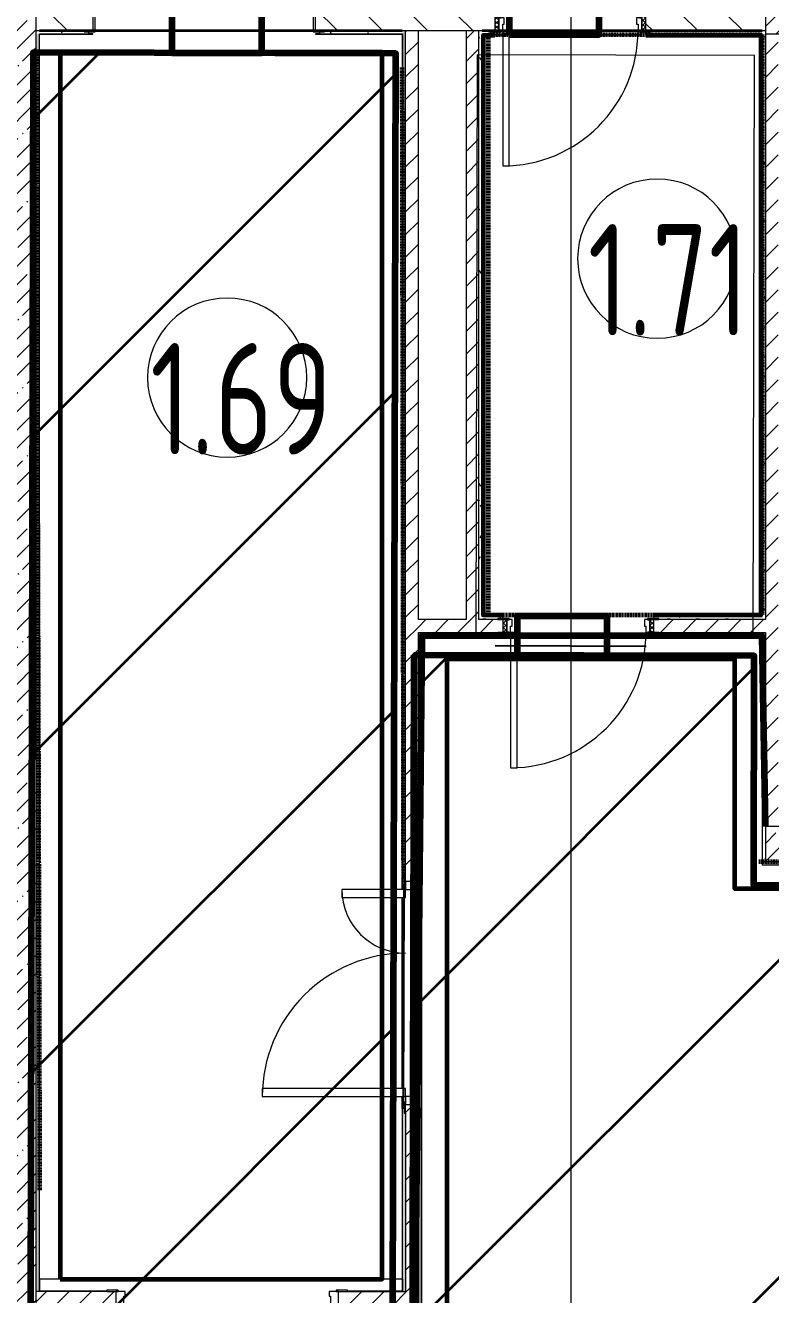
# Model space of a CAD drawing. Header units: millimetres. Extents: x -249154 to 415037, y -45458 to 354837.
# Drawn here: x 107346 to 112028, y 2324 to 10297 of the extents above; entities that cross this region are included whole.
import ezdxf

# ---------------------------------------------------------------- set-up
doc = ezdxf.new("R2010")
doc.units = ezdxf.units.MM
doc.linetypes.add('200_ШТРИХ__ш1_п0_6_', pattern=[320, 200, -120])
doc.linetypes.add('Штрих короткий', pattern=[600, 300, -300])
for name, color, linetype, lineweight in [('0) НЗ Ремонт штукатурка', 6, 'Continuous', 60), ('2)1 штукатурка', 4, 'Continuous', 35), ('3)1 шпаклевка', 4, 'Continuous', 35), ('3.4) Ремонт базовой шпаклевки', 6, 'Continuous', 60), ('3.4) Шп. баз 4 в 525 поз 4838м2', 160, 'Continuous', 140), ('3.4) Шп. фин 4 в 529 поз 11227м2', 6, 'Continuous', 140), ('4) демонтаж НЗ №2', 1, 'Continuous', 35), ('4.1) Дм уборка мусора НЗ 2', 20, 'Continuous', 35), ('4.4) РВР ремонт Штукатурки', 160, 'зигзаг', 35), ('501 заделка отвертсии ком', 5, 'Continuous', 158), ('545 штукатурка цементом', 6, 'Continuous', 60), ('549 штукатурка гипсом', 40, 'Continuous', 60), ('666 покраска FK1', 211, 'Continuous', 60), ('A-AREA-BNDY', 7, 'Continuous', 5), ('A-AREA-IDEN', 7, 'Continuous', 9), ('A-DOOR-2', 7, 'Continuous', 5), ('A-DOOR-FRAM-2', 7, 'Continuous', 5), ('A-FLOR', 7, 'Continuous', 9), ('A-WALL', 7, 'Continuous', 5), ('I-WALL', 7, 'Continuous', 5), ('Оси', 7, 'Continuous', 9)]:
    doc.layers.add(name, color=color, linetype=linetype, lineweight=lineweight)
for name, color, linetype, lineweight, true_color in [('1) FK10', 7, 'Continuous', 50, 0x11d2ff), ('A-DOOR-1', 7, 'Continuous', 5, 0xc0c0c0), ('A-DOOR-FRAM-1', 7, 'Continuous', 5, 0xc0c0c0), ('A-WALL-1', 9, 'Continuous', 5, 0x808080), ('A-WALL-FNSH-1', 9, 'Continuous', 5, 0x808080)]:
    doc.layers.add(name, color=color, linetype=linetype, lineweight=lineweight, true_color=true_color)
doc.styles.add('СПДС', font='ГОСТ тип А.ttf', dxfattribs={"width": 0.9})
doc.linetypes.add('зигзаг', pattern='A,0.00254,-5.08,[131,ltypeshp.shx,S=5.08,R=0,X=-5.08,Y=0],-10.16,[131,ltypeshp.shx,S=5.08,R=180,X=5.08,Y=0],-5.08', length=20.32254)
pattern_1 = [(45, (64.7, -136.06), (-70.71068, 70.71068), [])]
pattern_2 = [(45, (64.7, -136.06), (-114.04925, 114.04925), []), (45, (178.75, -136.06), (-114.04925, 114.04925), [201.612, -40.322, 6.706, -33.617])]
pattern_3 = [(0, (64.7, -136.06), (243.84, 60.96), [20.117, -162.763, 20.117, -162.763, -975.36]), (0, (64.7, -136.06), (243.84, 60.96), [-365.76, 20.117, -345.643, 20.117, -162.763, -426.72]), (0, (64.7, -136.06), (243.84, 60.96), [-914.4, 20.117, -101.803, 20.117, -284.683]), (120, (156.14, -105.58), (-174.71291, 180.691634), [20.117, -162.763, 20.117, -162.763, -975.36]), (120, (156.14, -105.58), (-174.71291, 180.691634), [-365.76, 20.117, -345.643, 20.117, -162.763, -426.72]), (120, (156.14, -105.58), (-174.71291, 180.691634), [-914.4, 20.117, -101.803, 20.117, -284.683]), (240, (186.62, 16.34), (-69.12709, -241.651634), [20.117, -162.763, 20.117, -162.763, -975.36]), (240, (186.62, 16.34), (-69.12709, -241.651634), [-365.76, 20.117, -345.643, 20.117, -162.763, -426.72]), (240, (186.62, 16.34), (-69.12709, -241.651634), [-914.4, 20.117, -101.803, 20.117, -284.683])]

# ---------------------------------------------------------------- blocks, each defined once
blk = doc.blocks.new('110_Дверь_СКБ_1Ст_Внутренняя1 - Д-8 950x2100h_охрана-V22-Объем проектирования 1 этажа')
at = {"layer": 'A-DOOR-2'}
h = blk.add_hatch(dxfattribs=at)
h.set_pattern_fill('FP_33', color=256, style=0, pattern_type=2)
h.set_pattern_definition([(135, (1826.41, 164.685), (-14.14214, -14.14214), []), (225, (1826.41, 164.685), (14.14214, -14.14214), [])])
h.paths.add_polyline_path([(487.5, 100), (462.5, 100), (462.5, -100), (487.5, -100), (487.5, 13.7)])
at = {"layer": 'A-DOOR-FRAM-2'}
h = blk.add_hatch(dxfattribs=at)
h.set_pattern_fill('FP_34', color=256, style=0, pattern_type=2)
h.set_pattern_definition([(45, (-296.384, 164.685), (-14.1421, 14.1421), []), (135, (-296.384, 164.685), (-14.1421, -14.1421), [])])
h.paths.add_polyline_path([(-437.5, 100), (-462.5, 100), (-462.5, -100), (-437.5, -100), (-437.5, 16.5)])
at = {"layer": 'A-DOOR-1'}
for p, q in [((437.5, 950), (397.5, 950)), ((397.5, 950), (397.5, 100)), ((437.5, 100), (437.5, 950)), ((397.5, 100), (437.5, 100))]:
    blk.add_line(p, q, dxfattribs=at)
blk.add_arc((437.5, 100), 850, 90, 180, dxfattribs=at)
at = {"layer": 'A-DOOR-FRAM-1'}
for p, q in [((-422.5, 108), (-492.5, 108)), ((-492.5, 108), (-492.5, 100)), ((-492.5, 100), (-422.5, 100)), ((-437.5, 100), (-462.5, 100)), ((-462.5, 100), (-462.5, -100)), ((-412.5, 100), (-437.5, 100)), ((-437.5, 100), (-437.5, 20)), ((-437.5, -100), (-437.5, 100)), ((-422.5, 100), (-437.5, 100)), ((-437.5, 100), (-437.5, 99)), ((-437.5, 99), (-422.5, 99)), ((-422.5, 100), (-422.5, 108)), ((-422.5, 99), (-422.5, 100)), ((-412.5, 60), (-412.5, 100)), ((437.5, 100), (437.5, 60)), ((462.5, 100), (437.5, 100)), ((517.5, 108), (447.5, 108)), ((447.5, 108), (447.5, 100)), ((462.5, 100), (447.5, 100)), ((447.5, 100), (447.5, 99)), ((447.5, 100), (517.5, 100)), ((447.5, 99), (462.5, 99)), ((462.5, 20), (462.5, 100)), ((487.5, 100), (462.5, 100)), ((462.5, 100), (462.5, -100)), ((462.5, 99), (462.5, 100)), ((487.5, -100), (487.5, 100)), ((517.5, 100), (517.5, 108)), ((-437.5, 20), (-402.5, 20)), ((-422.5, 20), (-437.5, 20)), ((-437.5, 20), (-437.5, -100)), ((-422.5, -100), (-422.5, 20)), ((-402.5, 60), (-412.5, 60)), ((-402.5, 20), (-402.5, 60)), ((437.5, 60), (427.5, 60)), ((427.5, 60), (427.5, 20)), ((427.5, 20), (462.5, 20)), ((462.5, 20), (447.5, 20)), ((447.5, 20), (447.5, -100)), ((462.5, -100), (462.5, 20)), ((-422.5, -100), (-492.5, -100)), ((-492.5, -100), (-492.5, -108)), ((-492.5, -108), (-422.5, -108)), ((-462.5, -100), (-437.5, -100)), ((-437.5, -100), (-422.5, -100)), ((-422.5, -108), (-422.5, -100)), ((447.5, -100), (462.5, -100)), ((517.5, -100), (447.5, -100)), ((447.5, -100), (447.5, -108)), ((447.5, -108), (517.5, -108)), ((462.5, -100), (487.5, -100)), ((517.5, -108), (517.5, -100))]:
    blk.add_line(p, q, dxfattribs=at)
blk = doc.blocks.new('110_Дверь_СКБ_1Ст_Внутренняя1 - Д-8 950x2100h_охрана-32224770-Объем проектирования 1 этажа')
at = {"layer": 'A-DOOR-2'}
h = blk.add_hatch(dxfattribs=at)
h.set_pattern_fill('FP_35', color=256, style=0, pattern_type=2)
h.set_pattern_definition([(135, (1826.41, 104.685), (-14.14214, -14.14214), []), (225, (1826.41, 104.685), (14.14214, -14.14214), [])])
h.paths.add_polyline_path([(462.5, 40), (462.5, -40), (487.5, -40), (486.7, 40)])
at = {"layer": 'A-DOOR-FRAM-2'}
h = blk.add_hatch(dxfattribs=at)
h.set_pattern_fill('FP_36', color=256, style=0, pattern_type=2)
h.set_pattern_definition([(45, (-296.384, 104.685), (-14.1421, 14.1421), []), (135, (-296.384, 104.685), (-14.1421, -14.1421), [])])
h.paths.add_polyline_path([(-437.5, 40), (-462.5, 40), (-462.5, -40), (-437.5, -39.4), (-437.5, 39.4)])
at = {"layer": 'A-DOOR-1'}
for p, q in [((437.5, 890), (397.5, 890)), ((397.5, 890), (397.5, 40)), ((437.5, 40), (437.5, 890)), ((397.5, 40), (437.5, 40))]:
    blk.add_line(p, q, dxfattribs=at)
blk.add_arc((437.5, 40), 850, 90, 180, dxfattribs=at)
at = {"layer": 'A-DOOR-FRAM-1'}
for p, q in [((-422.5, 48), (-492.5, 48)), ((-492.5, 48), (-492.5, 40)), ((-492.5, 40), (-422.5, 40)), ((-437.5, 40), (-462.5, 40)), ((-462.5, 40), (-462.5, -40)), ((-412.5, 40), (-437.5, 40)), ((-437.5, 40), (-437.5, -40)), ((-437.5, -40), (-437.5, 40)), ((-422.5, 40), (-437.5, 40)), ((-437.5, 40), (-437.5, 39)), ((-437.5, 39), (-422.5, 39)), ((-422.5, 40), (-422.5, 48)), ((-422.5, 39), (-422.5, 40)), ((-412.5, 0), (-412.5, 40)), ((-402.5, 0), (-412.5, 0)), ((-402.5, -40), (-402.5, 0)), ((437.5, 0), (427.5, 0)), ((427.5, 0), (427.5, -40)), ((437.5, 40), (437.5, 0)), ((462.5, 40), (437.5, 40)), ((517.5, 48), (447.5, 48)), ((447.5, 48), (447.5, 40)), ((462.5, 40), (447.5, 40)), ((447.5, 40), (447.5, 39)), ((447.5, 40), (517.5, 40)), ((447.5, 39), (462.5, 39)), ((462.5, -40), (462.5, 40)), ((487.5, 40), (462.5, 40)), ((462.5, 40), (462.5, -40)), ((462.5, 39), (462.5, 40)), ((487.5, -40), (487.5, 40)), ((517.5, 40), (517.5, 48)), ((-422.5, -40), (-492.5, -40)), ((-492.5, -40), (-492.5, -48)), ((-492.5, -48), (-422.5, -48)), ((-462.5, -40), (-437.5, -40)), ((-422.5, -39), (-437.5, -39)), ((-437.5, -39), (-437.5, -40)), ((-437.5, -40), (-402.5, -40)), ((-437.5, -40), (-422.5, -40)), ((-422.5, -40), (-422.5, -39)), ((-422.5, -48), (-422.5, -40)), ((427.5, -40), (462.5, -40)), ((462.5, -39), (447.5, -39)), ((447.5, -39), (447.5, -40)), ((447.5, -40), (462.5, -40)), ((517.5, -40), (447.5, -40)), ((447.5, -40), (447.5, -48)), ((447.5, -48), (517.5, -48)), ((462.5, -40), (462.5, -39)), ((462.5, -40), (487.5, -40)), ((517.5, -48), (517.5, -40))]:
    blk.add_line(p, q, dxfattribs=at)
blk = doc.blocks.new('110_Дверь_СКБ_2Ст - Д-2а_л_ Из коридора на лестницу-32216062-Объем проектирования 1 этажа')
at = {"layer": 'A-DOOR-1'}
for p, q in [((662.5, 1000), (612.5, 1000)), ((612.5, 1000), (612.5, 100)), ((662.5, 100), (662.5, 1000)), ((-637.5, 500), (-637.5, 100)), ((-587.5, 500), (-637.5, 500)), ((-587.5, 100), (-587.5, 500)), ((-637.5, 100), (-587.5, 100)), ((612.5, 100), (662.5, 100))]:
    blk.add_line(p, q, dxfattribs=at)
for centre, radius, start, end in [((662.5, 100), 900, 90, 180), ((-637.5, 100), 400, 360, 90)]:
    blk.add_arc(centre, radius, start, end, dxfattribs=at)
at = {"layer": 'A-DOOR-FRAM-1'}
for p, q in [((-672.5, 108), (-742.5, 108)), ((-742.5, 108), (-742.5, 100)), ((-742.5, 100), (-672.5, 100)), ((-637.5, 100), (-687.5, 100)), ((-687.5, 100), (-687.5, 20)), ((-672.5, 100), (-672.5, 108)), ((-637.5, 50), (-637.5, 100)), ((662.5, 100), (662.5, 50)), ((712.5, 100), (662.5, 100)), ((767.5, 108), (697.5, 108)), ((697.5, 108), (697.5, 100)), ((697.5, 100), (767.5, 100)), ((712.5, 20), (712.5, 100)), ((767.5, 100), (767.5, 108)), ((-687.5, 20), (-627.5, 20)), ((-672.5, 20), (-687.5, 20)), ((-687.5, 20), (-687.5, -100)), ((-672.5, -100), (-672.5, 20)), ((-627.5, 50), (-637.5, 50)), ((-627.5, 20), (-627.5, 50)), ((662.5, 50), (652.5, 50)), ((652.5, 50), (652.5, 20)), ((652.5, 20), (712.5, 20)), ((712.5, 20), (697.5, 20)), ((697.5, 20), (697.5, -100)), ((712.5, -100), (712.5, 20)), ((-672.5, -100), (-742.5, -100)), ((-742.5, -100), (-742.5, -108)), ((-742.5, -108), (-672.5, -108)), ((-687.5, -100), (-672.5, -100)), ((-672.5, -108), (-672.5, -100)), ((697.5, -100), (712.5, -100)), ((767.5, -100), (697.5, -100)), ((697.5, -100), (697.5, -108)), ((697.5, -108), (767.5, -108)), ((767.5, -108), (767.5, -100))]:
    blk.add_line(p, q, dxfattribs=at)
blk = doc.blocks.new('110_Дверь_СКБ_2Ст - Д-5_п_ Из игровой в коридор-32215844-Объем проектирования 1 этажа')
at = {"layer": 'A-DOOR-1'}
for p, q in [((-637.5, 940), (-637.5, 40)), ((-587.5, 940), (-637.5, 940)), ((-587.5, 40), (-587.5, 940)), ((662.5, 440), (612.5, 440)), ((612.5, 440), (612.5, 40)), ((662.5, 40), (662.5, 440)), ((-637.5, 40), (-587.5, 40)), ((612.5, 40), (662.5, 40))]:
    blk.add_line(p, q, dxfattribs=at)
for centre, radius, start, end in [((-637.5, 40), 900, 0, 90), ((662.5, 40), 400, 90, 180)]:
    blk.add_arc(centre, radius, start, end, dxfattribs=at)
at = {"layer": 'A-DOOR-FRAM-1'}
for p, q in [((-672.5, 48), (-742.5, 48)), ((-742.5, 48), (-742.5, 40)), ((-742.5, 40), (-672.5, 40)), ((-637.5, 40), (-687.5, 40)), ((-687.5, 40), (-687.5, -40)), ((-672.5, 40), (-672.5, 48)), ((-637.5, -10), (-637.5, 40)), ((662.5, 40), (662.5, -10)), ((712.5, 40), (662.5, 40)), ((767.5, 48), (697.5, 48)), ((697.5, 48), (697.5, 40)), ((697.5, 40), (767.5, 40)), ((712.5, -40), (712.5, 40)), ((767.5, 40), (767.5, 48)), ((-672.5, -40), (-742.5, -40)), ((-742.5, -40), (-742.5, -48)), ((-742.5, -48), (-672.5, -48)), ((-672.5, -39), (-687.5, -39)), ((-687.5, -39), (-687.5, -40)), ((-687.5, -40), (-627.5, -40)), ((-687.5, -40), (-672.5, -40)), ((-672.5, -40), (-672.5, -39)), ((-672.5, -48), (-672.5, -40)), ((-627.5, -10), (-637.5, -10)), ((-627.5, -40), (-627.5, -10)), ((662.5, -10), (652.5, -10)), ((652.5, -10), (652.5, -40)), ((652.5, -40), (712.5, -40)), ((712.5, -39), (697.5, -39)), ((697.5, -39), (697.5, -40)), ((697.5, -40), (712.5, -40)), ((767.5, -40), (697.5, -40)), ((697.5, -40), (697.5, -48)), ((697.5, -48), (767.5, -48)), ((712.5, -40), (712.5, -39)), ((767.5, -48), (767.5, -40))]:
    blk.add_line(p, q, dxfattribs=at)
blk = doc.blocks.new('110_Дверь_СКБ_2Ст - Д-2а_п_ Из коридора на лестницу-32239107-Объем проектирования 1 этажа')
at = {"layer": 'A-DOOR-1'}
for p, q in [((-637.5, 940), (-637.5, 40)), ((-587.5, 940), (-637.5, 940)), ((-587.5, 40), (-587.5, 940)), ((662.5, 440), (612.5, 440)), ((612.5, 440), (612.5, 40)), ((662.5, 40), (662.5, 440)), ((-637.5, 40), (-587.5, 40)), ((612.5, 40), (662.5, 40))]:
    blk.add_line(p, q, dxfattribs=at)
for centre, radius, start, end in [((-637.5, 40), 900, 0, 90), ((662.5, 40), 400, 90, 180)]:
    blk.add_arc(centre, radius, start, end, dxfattribs=at)
at = {"layer": 'A-DOOR-FRAM-1'}
for p, q in [((-672.5, 48), (-742.5, 48)), ((-742.5, 48), (-742.5, 40)), ((-742.5, 40), (-672.5, 40)), ((-637.5, 40), (-687.5, 40)), ((-687.5, 40), (-687.5, -40)), ((-672.5, 40), (-672.5, 48)), ((-637.5, -10), (-637.5, 40)), ((662.5, 40), (662.5, -10)), ((712.5, 40), (662.5, 40)), ((767.5, 48), (697.5, 48)), ((697.5, 48), (697.5, 40)), ((697.5, 40), (767.5, 40)), ((712.5, -40), (712.5, 40)), ((767.5, 40), (767.5, 48)), ((-672.5, -40), (-742.5, -40)), ((-742.5, -40), (-742.5, -48)), ((-742.5, -48), (-672.5, -48)), ((-672.5, -39), (-687.5, -39)), ((-687.5, -39), (-687.5, -40)), ((-687.5, -40), (-627.5, -40)), ((-687.5, -40), (-672.5, -40)), ((-672.5, -40), (-672.5, -39)), ((-672.5, -48), (-672.5, -40)), ((-627.5, -10), (-637.5, -10)), ((-627.5, -40), (-627.5, -10)), ((662.5, -10), (652.5, -10)), ((652.5, -10), (652.5, -40)), ((652.5, -40), (712.5, -40)), ((712.5, -39), (697.5, -39)), ((697.5, -39), (697.5, -40)), ((697.5, -40), (712.5, -40)), ((767.5, -40), (697.5, -40)), ((697.5, -40), (697.5, -48)), ((697.5, -48), (767.5, -48)), ((712.5, -40), (712.5, -39)), ((767.5, -48), (767.5, -40))]:
    blk.add_line(p, q, dxfattribs=at)
blk = doc.blocks.new('Марка_Помещения - Номер-25198446-Объем проектирования 1 этажа')
at = {"layer": 'A-AREA-IDEN'}
for start, end in [(360, 180), (180, 360)]:
    blk.add_arc((0, 0), 2.5, start, end, dxfattribs=at)

msp = doc.modelspace()

# ---------------------------------------------------------------- hatches: boundary and pattern name
at = {"layer": '4.1) Дм уборка мусора НЗ 2'}
h = msp.add_hatch(dxfattribs=at)
h.set_pattern_fill('ANSI31', color=1, scale=444)
h.paths.add_polyline_path([(109674, 10121.1), (107396, 10126.4), (107377.5, 2228.4), (109655.5, 2223.1)])
h = msp.add_hatch(dxfattribs=at)
h.set_pattern_fill('ANSI31', color=1, scale=444)
h.paths.add_polyline_path([(119301.8, 4878.4), (111921.8, 4895.8), (111925.2, 6335.8), (109834.5, 6340.7), (109772.3, -11.1), (109772.1, -87.2), (112510.1, -93.6), (112510.9, 256.4), (112892.9, 255.5), (112892.1, -94.5), (115960.1, -101.7), (115960.9, 248.3), (116024.4, 248.1), (116024.7, 384.9), (116494.7, 383.9), (116494.7, -36.1), (117094.7, -104.4), (119290, -109.6)])
at = {"layer": 'I-WALL'}
h = msp.add_hatch(dxfattribs=at)
h.set_pattern_fill('FP_1', color=256, style=0, pattern_type=2)
h.set_pattern_definition(pattern_2)
h.paths.add_polyline_path([(107414.7, 2263.9), (107414.7, 10243.9), (107194.7, 10263.9), (107194.7, 2263.9), (107414.5, 2263.9)])
h.paths.add_polyline_path([(107414.7, 10243.9), (107414.7, 10463.9), (107194.7, 10463.9), (107194.7, 10263.9)])
h = msp.add_hatch(dxfattribs=at)
h.set_pattern_fill('FP_23', color=256, style=0, pattern_type=2)
h.set_pattern_definition([(135, (64.7, -136.06), (-141.42136, -141.42136), [])])
h.paths.add_polyline_path([(119414.7, 10263.9), (121274.7, 10263.9), (121274.7, 10463.9), (119394.7, 10463.9), (119394.7, 10263.9), (119399.6, 10263.9)])
h.paths.add_polyline_path([(111274.7, 10263.9), (111994.7, 10263.9), (111994.7, 10463.9), (111244.7, 10463.9), (111244.7, 10263.9)])
h.paths.add_polyline_path([(110194.7, 10263.9), (110294.7, 10263.9), (110294.7, 10463.9), (109169.7, 10463.9), (109169.7, 10263.9), (110115.8, 10263.9)])
h.paths.add_polyline_path([(107745.5, 10263.9), (107769.7, 10263.9), (107769.7, 10463.9), (107414.7, 10463.9), (107414.7, 10263.9), (107744.7, 10263.9)])
h = msp.add_hatch(dxfattribs=at)
h.set_pattern_fill('FP_1', color=256, style=0, pattern_type=2)
h.set_pattern_definition(pattern_2)
h.paths.add_polyline_path([(119314.7, 10243.9), (119394.7, 10243.9), (119394.7, 10463.9), (111994.7, 10463.9), (111994.7, 10243.9), (119043.6, 10243.9)])
h = msp.add_hatch(dxfattribs=at)
h.set_pattern_fill('FP_191', color=256, style=0, pattern_type=2)
h.set_pattern_definition(pattern_3)
h.paths.add_polyline_path([(107434.7, 10243.9), (107744.7, 10243.9), (107744.7, 10255.9), (107714.7, 10255.9), (107714.7, 10263.9), (107414.7, 10263.9), (107414.7, 10243.9)])
h.paths.add_polyline_path([(109713.7, 10243.9), (109714.6, 10263.9), (109224.7, 10262.8), (109224.7, 10255.9), (109194.7, 10255.9), (109194.7, 10243.9), (109224.7, 10243.9)])
h = msp.add_hatch(dxfattribs=at)
h.set_pattern_fill('FP_191', color=256, style=0, pattern_type=2)
h.set_pattern_definition(pattern_3)
h.paths.add_polyline_path([(107431.7, 2343.9), (107434.7, 2343.9), (107434.7, 10242.9), (107414.7, 10243.9), (107414.7, 2343.9)])
h = msp.add_hatch(dxfattribs=at)
h.set_pattern_fill('FP_191', color=256, style=0, pattern_type=2)
h.set_pattern_definition(pattern_3)
h.paths.add_polyline_path([(109734.7, 2343.9), (109734.2, 3463.9), (109726.7, 3463.9), (109726.7, 3493.9), (109714.7, 3493.9), (109714.7, 2344.9)])
h.paths.add_polyline_path([(109726.7, 4943.9), (109726.7, 4973.9), (109734.7, 4973.9), (109734.7, 10263.9), (109714.7, 10263.9), (109714.7, 4943.9)])
h = msp.add_hatch(dxfattribs=at)
h.set_pattern_fill('FP_22', color=256, style=0, pattern_type=2)
h.set_pattern_definition(pattern_1)
h.paths.add_polyline_path([(109787.7, -11.1), (109814.7, -11.1), (109814.6, 3518.9), (109734.7, 3518.9), (109734.7, -11.1)])
h.paths.add_polyline_path([(109734.7, 4918.9), (109814.7, 4918.9), (109814.7, 10263.9), (109734.7, 10263.9), (109734.7, 4943.9)])
h = msp.add_hatch(dxfattribs=at)
h.set_pattern_fill('FP_22', color=256, style=0, pattern_type=2)
h.set_pattern_definition(pattern_1)
h.paths.add_polyline_path([(110115.8, 6563.9), (110194.7, 6563.9), (110194.7, 10263.9), (110114.7, 10263.9), (110114.7, 6563.9)])
h = msp.add_hatch(dxfattribs=at)
h.set_pattern_fill('FP_191', color=256, style=0, pattern_type=2)
h.set_pattern_definition(pattern_3)
h.paths.add_polyline_path([(110194.7, 6583.9), (110214.7, 6583.9), (110214.7, 10263.9), (110194.7, 10263.9), (110194.7, 7276.5)])
h = msp.add_hatch(dxfattribs=at)
h.set_pattern_fill('FP_191', color=256, style=0, pattern_type=2)
h.set_pattern_definition(pattern_3)
h.paths.add_polyline_path([(111974.2, 10243.9), (111994.7, 10243.9), (111994.7, 10263.9), (111274.7, 10263.1), (111274.7, 10255.9), (111244.7, 10255.9), (111244.7, 10243.9), (111965.7, 10243.9)])
h.paths.add_polyline_path([(110294.7, 10243.9), (110294.7, 10255.9), (110264.7, 10256.4), (110264.7, 10263.9), (110214.7, 10263.9), (110214.7, 10243.9), (110264.7, 10243.9)])
h = msp.add_hatch(dxfattribs=at)
h.set_pattern_fill('FP_191', color=256, style=0, pattern_type=2)
h.set_pattern_definition(pattern_3)
h.paths.add_polyline_path([(111994.7, 6563.9), (111994.7, 10243.9), (111974.7, 10243.9), (111974.7, 6563.9)])
h = msp.add_hatch(dxfattribs=at)
h.set_pattern_fill('FP_22', color=256, style=0, pattern_type=2)
h.set_pattern_definition(pattern_1)
h.paths.add_polyline_path([(112074.7, 5263.9), (112074.7, 10243.9), (111994.7, 10243.9), (111994.7, 5263.9)])
h = msp.add_hatch(dxfattribs=at)
h.set_pattern_fill('FP_22', color=256, style=0, pattern_type=2)
h.set_pattern_definition(pattern_1)
h.paths.add_polyline_path([(109814.7, 6483.9), (110344.7, 6483.9), (110344.7, 6563.9), (109814.7, 6563.9)])
h.paths.add_polyline_path([(111305.7, 6483.9), (111994.7, 6483.9), (111994.7, 6563.9), (111294.7, 6563.9), (111294.7, 6483.9)])
h = msp.add_hatch(dxfattribs=at)
h.set_pattern_fill('FP_191', color=256, style=0, pattern_type=2)
h.set_pattern_definition(pattern_3)
h.paths.add_polyline_path([(111324.7, 6563.9), (111974.7, 6563.9), (111974.7, 6583.9), (111294.7, 6583.9), (111294.7, 6571.9), (111324.7, 6571.9), (111324.7, 6564.8)])
h.paths.add_polyline_path([(110214.7, 6563.9), (110314.7, 6563.9), (110314.7, 6571.9), (110344.7, 6571.9), (110344.7, 6583.9), (110194.7, 6583.9), (110194.7, 6563.9)])
h = msp.add_hatch(dxfattribs=at)
h.set_pattern_fill('FP_191', color=256, style=0, pattern_type=2)
h.set_pattern_definition(pattern_3)
h.paths.add_polyline_path([(110344.7, 6463.9), (110344.7, 6475.9), (110314.7, 6475.9), (110314.7, 6483.9), (109814.7, 6483.9), (109835.7, 6463.9), (110314.7, 6463.9)])
h.paths.add_polyline_path([(111973.7, 6463.9), (111994.7, 6483.9), (111324.7, 6483.1), (111324.7, 6475.9), (111294.7, 6475.9), (111294.7, 6463.9), (111324.7, 6463.9)])
h.paths.add_polyline_path([(109834.7, 6463.9), (109814.7, 6483.9), (109814.7, 6463.9)])
h.paths.add_polyline_path([(111974.7, 6463.9), (111994.7, 6463.9), (111994.7, 6483.9)])
h = msp.add_hatch(dxfattribs=at)
h.set_pattern_fill('FP_191', color=256, style=0, pattern_type=2)
h.set_pattern_definition(pattern_3)
h.paths.add_polyline_path([(109814.7, 13.9), (109834.7, 33.9), (109834.7, 3493.9), (109822.7, 3493.9), (109822.7, 3463.9), (109814.7, 3463.9), (109814.7, 33.9)])
h.paths.add_polyline_path([(109834.7, 4943.9), (109834.7, 6463.9), (109814.7, 6463.9), (109814.7, 4973.9), (109822.7, 4973.9), (109822.7, 4943.9)])
h = msp.add_hatch(dxfattribs=at)
h.set_pattern_fill('FP_191', color=256, style=0, pattern_type=2)
h.set_pattern_definition(pattern_3)
h.paths.add_polyline_path([(111974.7, 5023.9), (111994.7, 5024.7), (111994.7, 6463.9), (111974.7, 6463.9), (111974.7, 5043.9)])
h = msp.add_hatch(dxfattribs=at)
h.set_pattern_fill('FP_1', color=256, style=0, pattern_type=2)
h.set_pattern_definition(pattern_2)
h.paths.add_polyline_path([(118534.4, 5043.9), (119394.7, 5043.9), (119394.7, 5263.9), (118494.7, 5263.9), (118494.7, 5043.9), (118524.7, 5043.9)])
h.paths.add_polyline_path([(112574.7, 5043.9), (117444.7, 5043.9), (117444.7, 5263.9), (111994.7, 5263.9), (111994.7, 5043.9), (112509.7, 5043.9)])
h = msp.add_hatch(dxfattribs=at)
h.set_pattern_fill('FP_191', color=256, style=0, pattern_type=2)
h.set_pattern_definition(pattern_3)
h.paths.add_polyline_path([(118934.7, 5023.9), (119353.7, 5023.9), (119354.7, 5043.9), (118524.7, 5043.2), (118524.7, 5035.9), (118494.7, 5035.9), (118494.7, 5023.9), (118591, 5023.9)])
h.paths.add_polyline_path([(117444.7, 5023.9), (117444.7, 5035.9), (117414.7, 5035.9), (117414.7, 5043.9), (111994.7, 5043.9), (111994.7, 5023.9), (117414.7, 5023.9)])
h = msp.add_hatch(dxfattribs=at)
h.set_pattern_fill('FP_22', color=256, style=0, pattern_type=2)
h.set_pattern_definition(pattern_1)
h.paths.add_polyline_path([(109734.7, 2263.9), (109734.7, 2343.9), (109313.7, 2343.9), (109313.7, 2263.9), (109729.3, 2263.9)])
h.paths.add_polyline_path([(107414.7, 2263.9), (107913.7, 2263.9), (107913.7, 2343.9), (107414.7, 2343.9)])

# ---------------------------------------------------------------- linework, layer by layer
for points in [[(107730.4, 10266.6), (109130.4, 10263.3)], [(110255.3, 10240.7), (111205.3, 10238.5)], [(110296.3, 6400.6), (111246.3, 6398.3)], [(109722.8, 4896.9), (109719.5, 3496.9)]]:
    msp.add_lwpolyline(points)
at = {"layer": '0) НЗ Ремонт штукатурка', "color": 4, "linetype": '200_ШТРИХ__ш1_п0_6_', "ltscale": 0.03}
msp.add_lwpolyline([(110255.3, 10240.7), (111974.7, 10240.7), (111974.7, 6592.9), (110255.3, 6592.9)], close=True, dxfattribs=at)
at = {"layer": '0) НЗ Ремонт штукатурка', "color": 3, "linetype": '200_ШТРИХ__ш1_п0_6_', "ltscale": 0.03}
for points in [[(107414.7, 10106.8), (107435.7, 2980.5)], [(111954.7, 5043.9), (119021.1, 5043.9)]]:
    msp.add_lwpolyline(points, dxfattribs=at)
at = {"layer": '0) НЗ Ремонт штукатурка', "linetype": '200_ШТРИХ__ш1_п0_6_', "ltscale": 0.03}
for points in [[(109722.8, 4896.9), (109713.7, 10034)], [(109795.7, 1266.8), (109795.7, 6113.2)]]:
    msp.add_lwpolyline(points, dxfattribs=at)
at = {"layer": '1) FK10'}
for points in [[(110344.7, 6592.9), (110223.7, 6592.9), (110223.7, 10234.9), (110294.7, 10234.9)], [(111244.7, 10234.9), (111965.7, 10234.9), (111965.7, 6592.9), (111294.7, 6592.9)]]:
    msp.add_lwpolyline(points, dxfattribs=at)
at = {"layer": '2)1 штукатурка'}
msp.add_lwpolyline([(111993.7, 5263.9), (111972.7, 6462.9), (109834.7, 6462.9), (109771.3, -11.1)], dxfattribs=at)
at = {"layer": '3)1 шпаклевка', "flags": 128}
for points in [[(109654.7, 2223.1), (109673.3, 10121.1), (107395.3, 10126.4), (107376.7, 2228.4)], [(109786.4, 6340.8), (109771.3, -87.2), (112509.3, -93.6), (112510.1, 256.4), (112892.1, 255.5), (112891.3, -94.5), (115959.3, -101.7), (115960.1, 248.3), (116432.1, 247.2), (116431.3, -102.8), (119289.3, -109.5), (119301, 4878.4), (111921, 4895.8), (111924.4, 6335.8)]]:
    msp.add_lwpolyline(points, close=True, dxfattribs=at)
at = {"layer": '3.4) Ремонт базовой шпаклевки', "linetype": 'Штрих короткий', "ltscale": 0.01}
msp.add_lwpolyline([(107564.5, 2420.9), (109586.9, 2420.9), (109586.9, 10129.5), (107564.5, 10129.5)], close=True, dxfattribs=at)
msp.add_lwpolyline([(119163.5, 4872.9), (111802.2, 4872.9), (111802.2, 6316.4), (109993.6, 6316.4), (109993.6, 556.2)], dxfattribs=at)
at = {"layer": '3.4) Шп. баз 4 в 525 поз 4838м2', "flags": 128}
msp.add_lwpolyline([(109674, 10121.1), (107396, 10126.4)], dxfattribs=at)
at = {"layer": '3.4) Шп. баз 4 в 525 поз 4838м2'}
msp.add_lwpolyline([(111994.7, 5263.9), (111973.7, 6462.9), (109835.7, 6462.9), (109772.3, -11.1)], dxfattribs=at)
at = {"layer": '3.4) Шп. баз 4 в 525 поз 4838м2', "flags": 128}
msp.add_lwpolyline([(109787.2, 6340.8), (109772.1, -87.2), (112510.1, -93.6), (112510.9, 256.4), (112892.9, 255.5), (112892.1, -94.5), (115960.1, -101.7), (115960.9, 248.3), (116432.9, 247.2), (116432.1, -102.8), (119290, -109.6), (119301.8, 4878.4), (111921.8, 4895.8), (111925.2, 6335.8)], close=True, dxfattribs=at)
at = {"layer": '3.4) Шп. фин 4 в 529 поз 11227м2', "flags": 128}
for points in [[(109655.5, 2223.1), (109674, 10121.1), (107396, 10126.4), (107377.5, 2228.4)], [(109787.2, 6340.8), (109772.1, -87.2), (112510.1, -93.6), (112510.9, 256.4), (112892.9, 255.5), (112892.1, -94.5), (115960.1, -101.7), (115960.9, 248.3), (116432.9, 247.2), (116432.1, -102.8), (119290, -109.6), (119301.8, 4878.4), (111921.8, 4895.8), (111925.2, 6335.8)]]:
    msp.add_lwpolyline(points, close=True, dxfattribs=at)
at = {"layer": '3.4) Шп. фин 4 в 529 поз 11227м2'}
msp.add_lwpolyline([(111994.7, 5263.9), (111973.7, 6462.9), (109835.7, 6462.9), (109772.3, -11.1)], dxfattribs=at)
at = {"layer": '4) демонтаж НЗ №2', "flags": 128}
for points in [[(109655.5, 2223.1), (109674, 10121.1), (107396, 10126.4), (107377.5, 2228.4)], [(109787.2, 6340.8), (109772.1, -87.2), (112510.1, -93.6), (112510.9, 256.4), (112892.9, 255.5), (112892.1, -94.5), (115960.1, -101.7), (115960.9, 248.3), (116432.9, 247.2), (116432.1, -102.8), (119290, -109.6), (119301.8, 4878.4), (111921.8, 4895.8), (111925.2, 6335.8)]]:
    msp.add_lwpolyline(points, close=True, dxfattribs=at)
at = {"layer": '4) демонтаж НЗ №2'}
msp.add_lwpolyline([(111994.7, 5263.9), (111973.7, 6462.9), (109835.7, 6462.9), (109772.3, -11.1)], dxfattribs=at)
at = {"layer": '4.4) РВР ремонт Штукатурки', "ltscale": 0.1}
for points in [[(107434.7, 10263.9), (109713.7, 10263.9)], [(110214.7, 10263.9), (111974.2, 10263.9)]]:
    msp.add_lwpolyline(points, dxfattribs=at)
at = {"layer": '501 заделка отвертсии ком', "ltscale": 0.5}
for points in [[(110384.7, 10240.4), (110950, 10240.4), (110950, 10486.2), (110384.7, 10486.2)], [(108265.4, 10124.4), (108830.8, 10124.4), (108830.8, 10370.2), (108265.4, 10370.2)], [(110434.7, 6339.3), (111000, 6339.3), (111000, 6585.1), (110434.7, 6585.1)]]:
    msp.add_lwpolyline(points, close=True, dxfattribs=at)
at = {"layer": '545 штукатурка цементом'}
for points in [[(110344.7, 6592.9), (110223.7, 6592.9), (110223.7, 10234.9), (110294.7, 10234.9)], [(111244.7, 10234.9), (111965.7, 10234.9), (111965.7, 6592.9), (111294.7, 6592.9)]]:
    msp.add_lwpolyline(points, dxfattribs=at)
at = {"layer": '549 штукатурка гипсом', "ltscale": 0.01}
msp.add_lwpolyline([(107564.5, 2420.9), (109586.9, 2420.9), (109586.9, 10129.5), (107564.5, 10129.5)], close=True, dxfattribs=at)
msp.add_lwpolyline([(119163.5, 4872.9), (111802.2, 4872.9), (111802.2, 6316.4), (109993.6, 6316.4), (109993.6, 556.2)], dxfattribs=at)
at = {"layer": '666 покраска FK1', "flags": 128}
msp.add_lwpolyline([(109655.5, 2223.1), (109674, 10121.1), (107396, 10126.4), (107377.5, 2228.4)], close=True, dxfattribs=at)
at = {"layer": '666 покраска FK1'}
msp.add_lwpolyline([(111994.7, 5263.9), (111973.7, 6462.9), (109835.7, 6462.9), (109772.3, -11.1)], dxfattribs=at)
at = {"layer": '666 покраска FK1', "flags": 128}
msp.add_lwpolyline([(119301.8, 4878.4), (111921.8, 4895.8), (111925.2, 6335.8), (109787.2, 6340.8), (109772.1, -87.2), (112510.1, -93.6), (112510.9, 256.4), (112892.9, 255.5), (112892.1, -94.5), (115960.1, -101.7), (115960.9, 248.3), (116432.9, 247.2), (116432.1, -102.8), (119290, -109.6)], dxfattribs=at)
at = {"layer": 'A-AREA-BNDY', "flags": 128}
msp.add_lwpolyline([(111926, 10107.8), (110184, 10111.9), (110175.5, 6469.9), (111917.5, 6465.8)], close=True, dxfattribs=at)
at = {"layer": 'A-FLOR'}
for p, q in [((107434.7, 10243.9), (107744.7, 10243.9)), ((107434.7, 2420.9), (107434.7, 10242.9)), ((107744.7, 10243.9), (107744.7, 10255.9)), ((109194.7, 10255.9), (109194.7, 10243.9)), ((109194.7, 10243.9), (109713.7, 10243.9)), ((109714.7, 4868.9), (109714.7, 10243.9)), ((111244.7, 10255.9), (111244.7, 10243.9)), ((110344.7, 6571.9), (110344.7, 6583.9)), ((111294.7, 6583.9), (111294.7, 6571.9)), ((109834.7, 4943.9), (109834.7, 6463.9)), ((110115.8, 6463.9), (110394.7, 6463.9)), ((110344.7, 6463.9), (110344.7, 6475.9)), ((110434.7, 6463.9), (111973.7, 6463.9)), ((111294.7, 6475.9), (111294.7, 6463.9)), ((111974.7, 6463.9), (111974.7, 5023.9)), ((111974.7, 5023.9), (117494.7, 5023.9)), ((109713.7, 4868.9), (109713.7, 4943.9)), ((109714.7, 4943.9), (109726.7, 4943.9)), ((109822.7, 4943.9), (109834.7, 4943.9)), ((109713.7, 3618.9), (109713.7, 4818.9)), ((109714.7, 3618.9), (109714.7, 4818.9)), ((109713.7, 3493.9), (109713.7, 3568.9)), ((109714.7, 2420.9), (109714.7, 3568.9)), ((109726.7, 3493.9), (109714.7, 3493.9)), ((109834.7, 3493.9), (109822.7, 3493.9)), ((109834.7, 38.9), (109834.7, 3493.9)), ((109714.7, 2420.9), (107434.7, 2420.9))]:
    msp.add_line(p, q, dxfattribs=at)
at = {"layer": 'A-WALL'}
for p, q in [((107414.7, 2263.9), (107414.7, 10463.9)), ((107434.7, 10242.9), (107434.7, 10243.9)), ((110194.7, 10263.9), (110264.7, 10263.9)), ((111274.7, 10263.9), (111994.7, 10263.9)), ((111973.7, 6463.9), (111974.7, 6463.9)), ((109734.7, 3463.9), (109734.7, 2343.9)), ((107434.7, 2420.9), (107434.7, 2343.9)), ((109714.7, 2420.9), (109714.7, 2344.9)), ((107858.7, 2343.9), (107414.7, 2343.9)), ((109368.7, 2343.9), (109734.7, 2343.9))]:
    msp.add_line(p, q, dxfattribs=at)
at = {"layer": 'A-WALL-1'}
for p, q in [((111994.7, 10463.9), (111994.7, 6563.9)), ((107414.7, 10263.9), (107714.7, 10263.9)), ((109224.7, 10263.9), (110194.7, 10263.9)), ((109713.7, 10243.9), (109714.7, 10243.9)), ((109714.7, 10243.9), (109714.7, 4943.9)), ((109734.7, 4973.9), (109734.7, 10263.9)), ((109814.7, 6563.9), (109814.7, 10263.9)), ((110114.7, 10263.9), (110114.7, 6563.9)), ((110194.7, 6563.9), (110194.7, 10263.9)), ((110294.7, 10243.9), (110294.7, 10255.9)), ((111244.7, 10255.9), (111244.7, 10243.9)), ((111994.7, 10243.9), (119394.7, 10243.9)), ((110114.7, 6563.9), (109814.7, 6563.9)), ((110314.7, 6563.9), (110194.7, 6563.9)), ((111994.7, 6563.9), (111324.7, 6563.9)), ((109814.7, 6483.9), (110314.7, 6483.9)), ((109814.7, 4973.9), (109814.7, 6483.9)), ((109834.7, 6463.9), (109835.7, 6463.9)), ((111324.7, 6483.9), (111994.7, 6483.9)), ((111994.7, 6483.9), (111994.7, 5043.9)), ((115624.7, 5263.9), (111994.7, 5263.9)), ((111994.7, 5043.9), (117414.7, 5043.9)), ((109814.7, 3463.9), (109814.7, -11.1))]:
    msp.add_line(p, q, dxfattribs=at)
at = {"layer": 'A-WALL-FNSH-1'}
for p, q in [((107435.7, 10242.9), (107769.7, 10242.9)), ((107435.7, 2344.9), (107435.7, 10242.9)), ((107769.7, 10243.9), (107744.7, 10243.9)), ((107769.7, 10242.9), (107769.7, 10243.9)), ((109194.7, 10243.9), (109169.7, 10243.9)), ((109169.7, 10243.9), (109169.7, 10242.9)), ((109169.7, 10242.9), (109713.7, 10242.9)), ((109713.7, 10242.9), (109713.7, 4943.9)), ((110115.8, 6463.9), (109835.7, 6463.9)), ((109835.7, 34.9), (109835.7, 6462.9)), ((109835.7, 6462.9), (110344.7, 6462.9)), ((110344.7, 6462.9), (110344.7, 6463.9)), ((111294.7, 6463.9), (111294.7, 6462.9)), ((111294.7, 6462.9), (111973.7, 6462.9)), ((111973.7, 6462.9), (111973.7, 5022.9)), ((109834.7, 4943.9), (109834.7, 33.9)), ((111973.7, 5022.9), (117444.7, 5022.9)), ((109713.7, 3493.9), (109713.7, 2343.9)), ((107858.7, 2344.9), (107435.7, 2344.9)), ((109714.7, 2344.9), (109368.7, 2344.9))]:
    msp.add_line(p, q, dxfattribs=at)
at = {"layer": 'I-WALL'}
for p, q in [((110214.7, 10243.9), (110294.7, 10243.9)), ((110214.7, 6583.9), (110214.7, 10243.9)), ((110294.7, 10234.9), (110223.7, 10234.9)), ((110223.7, 10234.9), (110223.7, 6592.9)), ((110294.7, 10234.9), (110294.7, 10243.9)), ((111244.7, 10243.9), (111244.7, 10234.9)), ((111974.7, 10243.9), (111244.7, 10243.9)), ((111974.2, 10234.9), (111244.7, 10234.9)), ((111965.7, 6584.4), (111965.7, 10243.9)), ((111974.2, 10234.9), (111974.2, 10243.9)), ((111974.7, 6583.9), (111974.7, 10243.9)), ((110344.7, 6583.9), (110214.7, 6583.9)), ((110223.7, 6592.9), (110344.7, 6592.9)), ((110344.7, 6583.9), (110344.7, 6592.9)), ((111294.7, 6592.9), (111974.7, 6592.9)), ((111294.7, 6592.9), (111294.7, 6583.9)), ((111974.7, 6583.9), (111294.7, 6583.9)), ((111965.7, 6584.4), (111974.7, 6584.4)), ((109714.7, 2343.9), (109714.7, 2344.9))]:
    msp.add_line(p, q, dxfattribs=at)
at = {"layer": 'Оси'}
msp.add_lwpolyline([(110774.7, -2042.3), (110774.7, 2957.7), (110774.7, 16892.2), (110774.7, 21892.2)], dxfattribs=at)

# ---------------------------------------------------------------- block references
at = {"layer": 'A-AREA-IDEN', "xscale": 199.9999999999999, "yscale": 199.9999999999999, "zscale": 199.9999999999999}
for p in [(111315.2, 8831.6), (108613.8, 8084.2)]:
    msp.add_blockref('Марка_Помещения - Номер-25198446-Объем проектирования 1 этажа', p, dxfattribs=at)
at = {"layer": 'A-DOOR-1'}
msp.add_blockref('110_Дверь_СКБ_2Ст - Д-2а_л_ Из коридора на лестницу-32216062-Объем проектирования 1 этажа', (108457.2, 10363.9), dxfattribs=at)
for name, p, rotation in [('110_Дверь_СКБ_1Ст_Внутренняя1 - Д-8 950x2100h_охрана-V22-Объем проектирования 1 этажа', (110782.2, 10363.9), 180), ('110_Дверь_СКБ_1Ст_Внутренняя1 - Д-8 950x2100h_охрана-32224770-Объем проектирования 1 этажа', (110832.2, 6523.9), 180), ('110_Дверь_СКБ_2Ст - Д-5_п_ Из игровой в коридор-32215844-Объем проектирования 1 этажа', (109774.7, 4206.4), 89.99999999999991), ('110_Дверь_СКБ_2Ст - Д-2а_п_ Из коридора на лестницу-32239107-Объем проектирования 1 этажа', (108626.2, 2303.9), 180)]:
    msp.add_blockref(name, p, dxfattribs=dict(at, rotation=rotation))

# ---------------------------------------------------------------- texts
at = {"layer": 'A-AREA-IDEN', "char_height": 700, "attachment_point": 1, "style": 'СПДС'}
for s, insert, width in [('1.71', (110879.1, 9048.7), 1096.708), ('1.69', (108130, 8301.4), 1212.151)]:
    msp.add_mtext(s, dxfattribs=dict(at, insert=insert, width=width))

doc.saveas('drawing.dxf')
